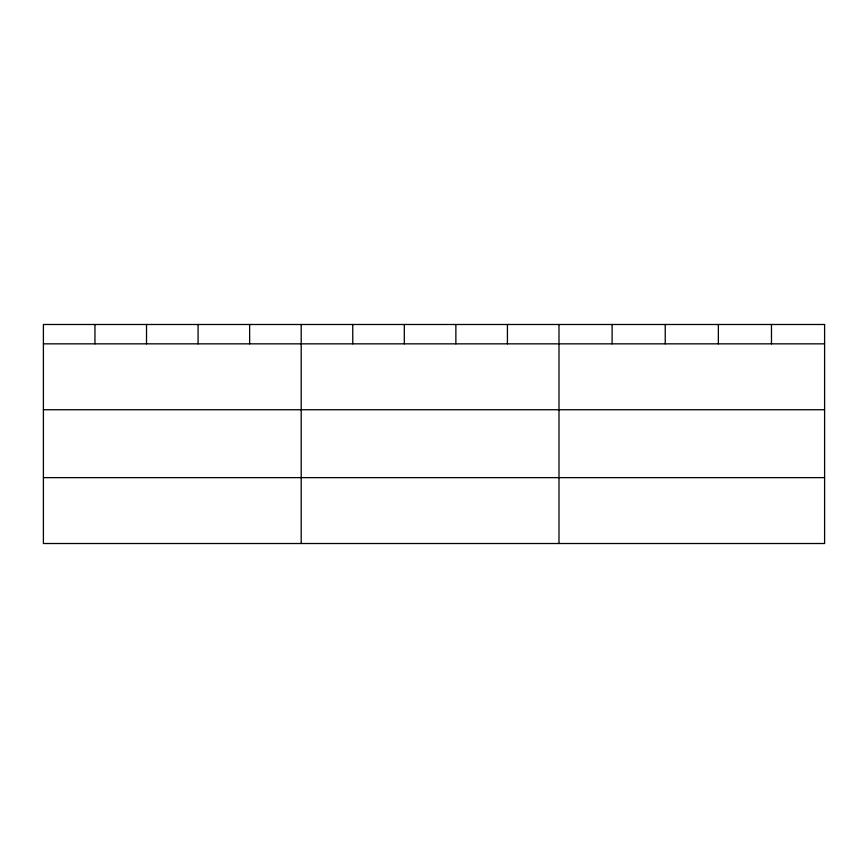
<?xml version="1.0" encoding="UTF-8"?>
<svg xmlns="http://www.w3.org/2000/svg" width="868" height="868" viewBox="0 0 868 868"><rect width="100%" height="100%" fill="white"/><g stroke="black" fill="none" stroke-linecap="round" stroke-linejoin="round"><path stroke-width="1.3" d="M43.4 343.847L824.6 343.847M43.4 409.739L824.6 409.739M43.4 477.628L824.6 477.628M771.478 324.491L771.478 343.847M718.357 324.491L718.357 343.847M665.235 324.491L665.235 343.847M612.114 324.491L612.114 343.847M558.992 324.491L558.992 543.509M507.433 324.491L507.433 343.847M455.874 324.491L455.874 343.847M404.314 324.491L404.314 343.847M352.755 324.491L352.755 343.847M301.196 324.491L301.196 543.509M249.637 324.491L249.637 343.847M198.078 324.491L198.078 343.847M146.518 324.491L146.518 343.847M94.959 324.491L94.959 343.847M824.6 324.491L43.4 324.491L43.4 543.509L824.6 543.509L824.6 324.491"/></g></svg>
